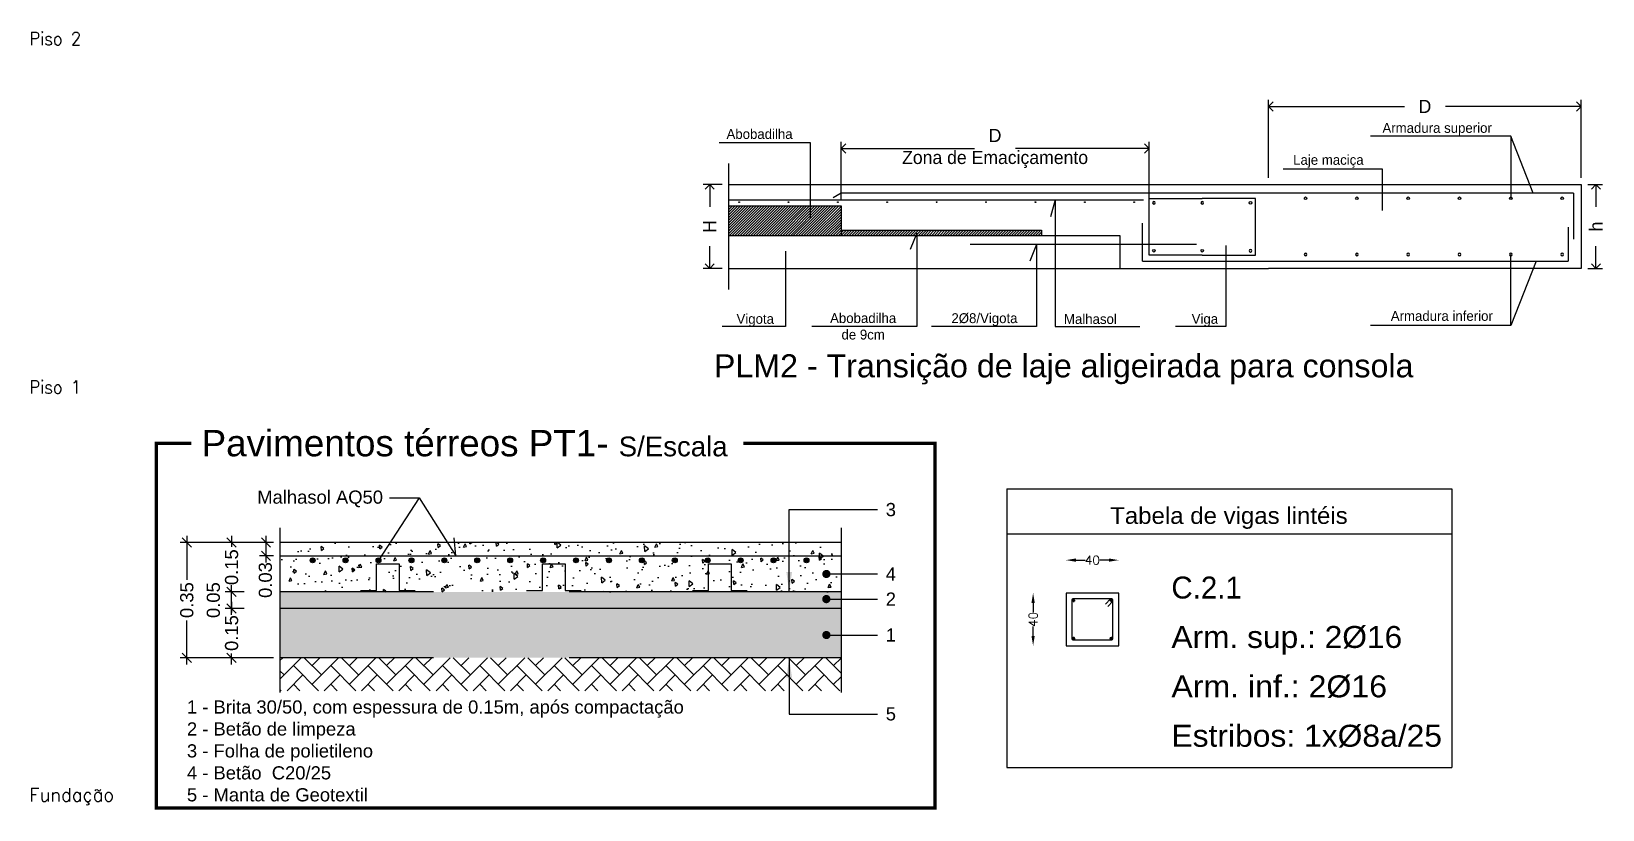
# Model space of a CAD drawing. Header units: millimetres. Extents: x 2071 to 2712, y 1262 to 1380.
# Drawn here: x 2321.03 to 2344.89, y 1341.2 to 1353.01 of the extents above; entities that cross this region are included whole.
import ezdxf
from ezdxf.enums import TextEntityAlignment as Align

# ---------------------------------------------------------------- set-up
doc = ezdxf.new("R2010")
doc.units = ezdxf.units.MM
doc.linetypes.add('DASHDOT2', pattern=[0.5, 0.25, -0.125, 0, -0.125])
doc.linetypes.add('HIDDEN', pattern=[9.525, 6.35, -3.175])
doc.layers.add('.Cotagem', color=150, linetype='Continuous')
doc.layers.add('.pormenores', color=8, linetype='Continuous')
doc.layers.add('VGT_COTAS', color=2, linetype='Continuous', lineweight=0)
doc.styles.add('BOstyle1', font='Arial.ttf')
doc.styles.add('CS_Arial', font='Arial.ttf', dxfattribs={"height": 0.2})
doc.styles.add('CS_Isocp', font='')
doc.styles.add('CYPETXT', font='arial', dxfattribs={"height": 0.2})
doc.styles.add('CYPETXT_0.2_romans', font='ROMANS__.TTF', dxfattribs={"height": 0.133333})
doc.styles.add('CYPETXT_romans', font='ROMANS__.TTF', dxfattribs={"height": 0.2})
doc.styles.add('PL_Arial', font='Arial.ttf', dxfattribs={"height": 0.2})
doc.styles.get('CS_Isocp').set_extended_font_data('Century Gothic')
doc.dimstyles.new('cype_arrow', dxfattribs={"dimtxt": 0.18, "dimasz": 0.15, "dimexe": 0.05, "dimexo": 0.05, "dimgap": 0, "dimtad": 0, "dimdec": 4, "dimzin": 0, "dimdsep": 46, "dimtxsty": 'CYPETXT_0.2_romans', "dimcen": 0.09, "dimadec": 0, "dimazin": 0, "dimtfac": 1, "dimtdec": 4, "dimtofl": 0, "dimtmove": 2, "dimatfit": 3, "dimfxl": 1, "dimtolj": 1, "dimtzin": 0, "dimarcsym": 0})
doc.dimstyles.new('PL_1-100', dxfattribs={"dimtxt": 0.2, "dimasz": 0.1414, "dimexe": 0.1, "dimexo": 0.1, "dimgap": 0.05, "dimtad": 0, "dimzin": 0, "dimdsep": 46, "dimtxsty": 'PL_Arial', "dimblk1": 'OBLIQUE', "dimblk2": 'OBLIQUE', "dimsah": 1, "dimcen": 0.5, "dimdle": 0.1, "dimclrd": 256, "dimclre": 8, "dimclrt": 256, "dimazin": 0, "dimtfac": 1, "dimtofl": 0, "dimtmove": 2, "dimatfit": 3, "dimldrblk": 'CLOSEDBLANK', "dimfxl": 1, "dimtolj": 1, "dimtzin": 0, "dimarcsym": 0})
pattern_1 = [(45, (2289.163025, 1346.521893), (-0.020205576, 0.020205576), [])]

# ---------------------------------------------------------------- blocks, each defined once
blk = doc.blocks.new('_OBLIQUE')
at = {"color": 0, "linetype": 'ByBlock'}
blk.add_line((-0.5, -0.5), (0.5, 0.5), dxfattribs=at)
blk = doc.blocks.new('*D39')
at = {"layer": '.pormenores', "lineweight": -2, "transparency": 16777216}
for p, q in [((2307.048, 1344.729), (2307.048, 1344.064)), ((2307.048, 1342.779), (2307.048, 1343.443))]:
    blk.add_line(p, q, dxfattribs=at)
at = {"layer": '.pormenores', "color": 8, "lineweight": -2, "transparency": 16777216}
for p, q in [((2308.362, 1344.629), (2306.948, 1344.629)), ((2307.628, 1342.879), (2306.948, 1342.879))]:
    blk.add_line(p, q, dxfattribs=at)
at = {"layer": 'Defpoints', "color": 0, "transparency": 16777216}
for p in [(2307.048, 1344.629), (2308.462, 1344.629), (2307.728, 1342.879)]:
    blk.add_point(p, dxfattribs=at)
at = {"layer": '.pormenores', "lineweight": -2, "transparency": 16777216, "xscale": 0.1414, "yscale": 0.1414, "zscale": 0.1414}
for p, rotation in [((2307.048, 1344.629), 90), ((2307.048, 1342.879), 270)]:
    blk.add_blockref('_OBLIQUE', p, dxfattribs=dict(at, rotation=rotation))
at = {"layer": '.pormenores', "transparency": 16777216, "insert": (2307.048, 1343.754), "char_height": 0.2, "attachment_point": 5, "rotation": 90, "style": 'PL_Arial'}
blk.add_mtext('\\A1;0.35', dxfattribs=at)
blk = doc.blocks.new('_ClosedBlank')
at = {"layer": '.Cotagem', "color": 0, "linetype": 'Continuous', "lineweight": -2}
for p, q in [((-1, 0.17), (0, 0)), ((-1, 0.17), (-1, -0.17)), ((0, 0), (-1, -0.17))]:
    blk.add_line(p, q, dxfattribs=at)
blk = doc.blocks.new('*D40')
at = {"layer": '.pormenores', "lineweight": -2, "transparency": 16777216}
for p, q in [((2307.728, 1343.729), (2307.728, 1343.564)), ((2307.728, 1342.779), (2307.728, 1342.943))]:
    blk.add_line(p, q, dxfattribs=at)
at = {"layer": '.pormenores', "color": 8, "lineweight": -2, "transparency": 16777216}
for p, q in [((2307.916, 1343.629), (2307.628, 1343.629)), ((2308.362, 1342.879), (2307.628, 1342.879))]:
    blk.add_line(p, q, dxfattribs=at)
at = {"layer": 'Defpoints', "color": 0, "transparency": 16777216}
for p in [(2307.728, 1343.629), (2308.016, 1343.629), (2308.462, 1342.879)]:
    blk.add_point(p, dxfattribs=at)
at = {"layer": '.pormenores', "lineweight": -2, "transparency": 16777216, "xscale": 0.1414, "yscale": 0.1414, "zscale": 0.1414}
for p, rotation in [((2307.728, 1343.629), 90), ((2307.728, 1342.879), 270)]:
    blk.add_blockref('_OBLIQUE', p, dxfattribs=dict(at, rotation=rotation))
at = {"layer": '.pormenores', "transparency": 16777216, "insert": (2307.728, 1343.254), "char_height": 0.2, "attachment_point": 5, "rotation": 90, "style": 'PL_Arial'}
blk.add_mtext('\\A1;0.15', dxfattribs=at)
blk = doc.blocks.new('*D41')
at = {"layer": '.pormenores', "lineweight": -2, "transparency": 16777216}
for p, q in [((2307.728, 1344.729), (2307.728, 1344.564)), ((2307.728, 1343.779), (2307.728, 1343.943))]:
    blk.add_line(p, q, dxfattribs=at)
at = {"layer": '.pormenores', "color": 8, "lineweight": -2, "transparency": 16777216}
for p, q in [((2308.128, 1344.629), (2307.628, 1344.629)), ((2307.916, 1343.879), (2307.628, 1343.879))]:
    blk.add_line(p, q, dxfattribs=at)
at = {"layer": 'Defpoints', "color": 0, "transparency": 16777216}
for p in [(2307.728, 1344.629), (2308.228, 1344.629), (2308.016, 1343.879)]:
    blk.add_point(p, dxfattribs=at)
at = {"layer": '.pormenores', "lineweight": -2, "transparency": 16777216, "xscale": 0.1414, "yscale": 0.1414, "zscale": 0.1414}
for p, rotation in [((2307.728, 1344.629), 90), ((2307.728, 1343.879), 270)]:
    blk.add_blockref('_OBLIQUE', p, dxfattribs=dict(at, rotation=rotation))
at = {"layer": '.pormenores', "transparency": 16777216, "insert": (2307.728, 1344.254), "char_height": 0.2, "attachment_point": 5, "rotation": 90, "style": 'PL_Arial'}
blk.add_mtext('\\A1;0.15', dxfattribs=at)
blk = doc.blocks.new('*D42')
at = {"layer": '.pormenores', "lineweight": -2, "transparency": 16777216}
blk.add_line((2307.728, 1343.529), (2307.728, 1343.979), dxfattribs=at)
at = {"layer": '.pormenores', "color": 8, "lineweight": -2, "transparency": 16777216}
for p, q in [((2307.916, 1343.879), (2307.628, 1343.879)), ((2307.916, 1343.629), (2307.628, 1343.629))]:
    blk.add_line(p, q, dxfattribs=at)
at = {"layer": 'Defpoints', "color": 0, "transparency": 16777216}
for p in [(2307.728, 1343.879), (2308.016, 1343.879), (2308.016, 1343.629)]:
    blk.add_point(p, dxfattribs=at)
at = {"layer": '.pormenores', "lineweight": -2, "transparency": 16777216, "xscale": 0.1414, "yscale": 0.1414, "zscale": 0.1414}
for p, rotation in [((2307.728, 1343.879), 90), ((2307.728, 1343.629), 270)]:
    blk.add_blockref('_OBLIQUE', p, dxfattribs=dict(at, rotation=rotation))
at = {"layer": '.pormenores', "transparency": 16777216, "insert": (2307.451, 1343.754), "char_height": 0.2, "attachment_point": 5, "rotation": 90, "style": 'PL_Arial'}
blk.add_mtext('\\A1;0.05', dxfattribs=at)
blk = doc.blocks.new('FI12_20')
blk.add_hatch(color=256).paths.add_polyline_path([(0.03, 0, 1), (-0.03, 0, 1)])
blk.add_circle((0, 0), 0.03)
blk = doc.blocks.new('PONTO')
at = {"const_width": 0.05}
blk.add_lwpolyline([(-0.025, 0, 1), (0.025, 0, 1)], format="xyb", close=True, dxfattribs=at)
blk = doc.blocks.new('*D43')
at = {"layer": '.pormenores', "lineweight": -2, "transparency": 16777216}
blk.add_line((2308.25, 1344.729), (2308.25, 1344.325), dxfattribs=at)
at = {"layer": '.pormenores', "color": 8, "lineweight": -2, "transparency": 16777216}
for p, q in [((2308.362, 1344.629), (2308.15, 1344.629)), ((2308.362, 1344.425), (2308.15, 1344.425))]:
    blk.add_line(p, q, dxfattribs=at)
at = {"layer": 'Defpoints', "color": 0, "transparency": 16777216}
for p in [(2308.25, 1344.425), (2308.462, 1344.629), (2308.462, 1344.425)]:
    blk.add_point(p, dxfattribs=at)
at = {"layer": '.pormenores', "lineweight": -2, "transparency": 16777216, "xscale": 0.1414, "yscale": 0.1414, "zscale": 0.1414}
for p, rotation in [((2308.25, 1344.629), 90), ((2308.25, 1344.425), 270)]:
    blk.add_blockref('_OBLIQUE', p, dxfattribs=dict(at, rotation=rotation))
at = {"layer": '.pormenores', "transparency": 16777216, "insert": (2308.241, 1344.059), "char_height": 0.2, "attachment_point": 5, "rotation": 90, "style": 'PL_Arial'}
blk.add_mtext('\\A1;0.03', dxfattribs=at)
blk = doc.blocks.new('_Open90')
at = {"color": 0, "linetype": 'ByBlock', "lineweight": -2}
for p, q in [((0, 0), (-1, 0)), ((-0.5, 0.5), (0, 0)), ((0, 0), (-0.5, -0.5))]:
    blk.add_line(p, q, dxfattribs=at)
blk = doc.blocks.new('*D81')
at = {"layer": 'Defpoints', "color": 0, "transparency": 16777216}
for p in [(2332.67, 1335.18), (2333.47, 1335.18), (2333.47, 1335.18)]:
    blk.add_point(p, dxfattribs=at)
at = {"layer": 'VGT_COTAS', "color": 0, "lineweight": -2, "transparency": 16777216}
for p, q in [((2332.67, 1335.18), (2332.67, 1335.18)), ((2332.82, 1335.18), (2332.96, 1335.18)), ((2333.32, 1335.18), (2333.181, 1335.18)), ((2333.47, 1335.18), (2333.47, 1335.18))]:
    blk.add_line(p, q, dxfattribs=at)
at = {"layer": 'VGT_COTAS', "color": 0, "transparency": 16777216}
for points in [[(2332.82, 1335.205), (2332.82, 1335.155), (2332.67, 1335.18)], [(2333.32, 1335.155), (2333.32, 1335.205), (2333.47, 1335.18)]]:
    blk.add_solid(points, dxfattribs=at)
at = {"layer": 'VGT_COTAS', "color": 0, "transparency": 16777216, "insert": (2333.07, 1335.18), "char_height": 0.1333, "attachment_point": 5, "style": 'CYPETXT_0.2_romans'}
blk.add_mtext('\\A1;40', dxfattribs=at)
blk = doc.blocks.new('*D82')
at = {"layer": 'Defpoints', "color": 0, "transparency": 16777216}
for p in [(2332.17, 1334.68), (2332.17, 1334.68), (2332.17, 1333.88)]:
    blk.add_point(p, dxfattribs=at)
at = {"layer": 'VGT_COTAS', "color": 0, "lineweight": -2, "transparency": 16777216}
for p, q in [((2332.17, 1334.68), (2332.17, 1334.68)), ((2332.17, 1334.53), (2332.17, 1334.39)), ((2332.17, 1334.03), (2332.17, 1334.17)), ((2332.17, 1333.88), (2332.17, 1333.88))]:
    blk.add_line(p, q, dxfattribs=at)
at = {"layer": 'VGT_COTAS', "color": 0, "transparency": 16777216}
for points in [[(2332.195, 1334.53), (2332.145, 1334.53), (2332.17, 1334.68)], [(2332.145, 1334.03), (2332.195, 1334.03), (2332.17, 1333.88)]]:
    blk.add_solid(points, dxfattribs=at)
at = {"layer": 'VGT_COTAS', "color": 0, "transparency": 16777216, "insert": (2332.17, 1334.28), "char_height": 0.1333, "attachment_point": 5, "rotation": 90, "style": 'CYPETXT_0.2_romans'}
blk.add_mtext('\\A1;40', dxfattribs=at)

msp = doc.modelspace()

# ---------------------------------------------------------------- hatches: boundary and pattern name
at = {"layer": '.pormenores'}
h = msp.add_hatch(dxfattribs=at)
h.set_pattern_fill('ANSI31', color=256, scale=0.009, style=0)
h.set_pattern_definition(pattern_1)
h.paths.add_polyline_path([(2333.32623, 1349.91145), (2333.32623, 1350.36145), (2331.61961, 1350.36145), (2331.61961, 1349.91145)])
h = msp.add_hatch(dxfattribs=at)
h.set_pattern_fill('ANSI31', color=256, scale=0.009, style=0)
h.set_pattern_definition(pattern_1)
h.paths.add_polyline_path([(2333.32623, 1349.9918), (2333.32623, 1349.91145), (2336.36961, 1349.91145), (2336.36961, 1349.9918)])
h = msp.add_hatch(dxfattribs=at)
h.set_pattern_fill('AR-CONC', color=256, scale=0.075, angle=45, style=0)
h.set_pattern_definition([(95, (2324.31407, 1352.8537), (0.413664, 0.347105), [0.05625, -0.61875]), (40, (2324.31407, 1352.8537), (-0.472494, 0.325326), [0.045, -0.495]), (145.4514, (2324.34854, 1352.88263), (-0.05883, 0.672431), [0.047805, -0.525857]), (91.184, (2324.208, 1352.9598), (0.65377, 0.47821), [0.084375, -0.928125]), (141.6356, (2324.2625, 1352.9996), (-0.020924, 1.012284), [0.07171, -0.788785]), (36.184, (2324.208, 1352.9598), (-0.020925, 1.012284), [0.0675, -0.7425]), (66, (2324.28755, 1352.9863), (0.530079, 0.103037), [0.05625, -0.61875]), (11, (2324.28755, 1352.9863), (-0.255531, 0.513606), [0.045, -0.495]), (116.4514, (2324.3317, 1352.9949), (0.274548, 0.616643), [0.047805, -0.525857]), (82.5, (2324.31407, 1352.8537), (-0.170095, 0.1829924), [0, -0.489, 0, -0.5025, 0, -0.496875]), (52.5, (2324.31407, 1352.8537), (-0.0696547, 0.348682), [0, -0.2865, 0, -0.47775, 0, -0.189375]), (12.5, (2324.1958, 1352.73544), (0.2950636, 0.2711406), [0, -0.1875, 0, -0.585, 0, -0.77625]), (2.5, (2324.14277, 1352.6824), (0.256192, 0.36237), [0, -0.24375, 0, -0.3885, 0, -0.55125])])
h.paths.add_polyline_path([(2330.53067, 1344.80524), (2324.80257, 1344.80524), (2324.80257, 1344.50115), (2330.53067, 1344.50115)])
h.paths.add_polyline_path([(2333.32413, 1344.80524), (2330.53067, 1344.80524), (2330.53067, 1344.50115), (2333.32413, 1344.50115)])
h.paths.add_polyline_path([(2333.32413, 1345.25115), (2330.53067, 1345.25115), (2330.53067, 1344.80524), (2333.32413, 1344.80524)])
h.paths.add_polyline_path([(2330.53067, 1345.25115), (2327.31996, 1345.25115), (2327.49705, 1344.80524), (2330.53067, 1344.80524)])
h.paths.add_polyline_path([(2327.31996, 1345.25115), (2326.52916, 1345.25115), (2326.33006, 1344.80524), (2327.49705, 1344.80524)])
h.paths.add_polyline_path([(2326.52916, 1345.25115), (2324.80257, 1345.25115), (2324.80257, 1344.80524), (2326.33006, 1344.80524)])
h = msp.add_hatch(dxfattribs=at)
h.set_pattern_fill('AR-SAND', color=256, scale=0.001, style=0)
h.set_pattern_definition([(37.5, (3885.948566, 922.141706), (-0.0016000313, 0.0489413237), [0, -0.038608, 0, -0.04318, 0, -0.041275]), (7.5, (3885.948566, 922.141706), (0.0449523283, 0.07168251), [0, -0.020828, 0, -0.034798, 0, -0.013335]), (327.5, (3885.917324, 922.141706), (0.079099237, 0.0001437185), [0, -0.0127, 0, -0.04572, 0, -0.05969]), (317.5, (3885.917324, 922.141706), (0.0763556452, 0.0222929323), [0, -0.00635, 0, -0.029972, 0, -0.03429])])
h.paths.add_polyline_path([(2333.32413, 1344.25115), (2333.32413, 1344.39185), (2333.1327, 1344.39185, -1), (2333.0702, 1344.39185, -1), (2333.1327, 1344.39185), (2333.32413, 1344.39185), (2333.32413, 1344.50115), (2324.80257, 1344.50115), (2324.80257, 1344.25115)])
h = msp.add_hatch(dxfattribs=at)
h.set_pattern_fill('GRAVEL', color=256, scale=0.02, style=0)
h.set_pattern_definition([(228.0128, (3886.314326, 922.649706), (-4.0640034532, -4.5720056179), [0.0683442, -6.7661]), (184.9697, (3886.268606, 922.598906), (6.09600986124, 0.50799641508), [0.117281, -11.6108]), (132.5104, (3886.151766, 922.588746), (5.07999630367, -5.5880054585), [0.0826964, -8.18694]), (267.2737, (3885.953646, 922.461746), (0.50799779417, 10.15999673067), [0.106801, -10.57328]), (292.8337, (3885.948566, 922.355066), (-2.5400072111, 6.096003466), [0.1047268, -10.36796]), (357.2737, (3885.989206, 922.258546), (-10.15999673067, 0.50799779417), [0.106801, -10.57328]), (37.6942, (3886.095886, 922.253466), (-6.60400417225, -5.0799954714), [0.1412388, -13.98262]), (72.2553, (3886.207646, 922.339826), (3.5560071131, 11.1760032412), [0.133344, -13.20106]), (121.4296, (3886.248286, 922.466826), (-4.06400104705, 6.603992232), [0.1071626, -10.6091]), (175.2364, (3886.192406, 922.558266), (5.5879956106, -0.5079952325), [0.1223426, -5.99478]), (222.3974, (3886.070486, 922.568426), (-6.09600018345, -5.58799273013), [0.1582156, -15.66336]), (138.8141, (3886.456566, 922.456666), (-3.5559977348, 3.0479953114), [0.054001, -5.34612]), (171.4692, (3886.415926, 922.492226), (6.6039899191, -1.01600256), [0.1027364, -10.17092]), (225, (3886.31433, 922.50747), (-1e-16, -0.50799965), [0.0718418, -0.646578]), (203.1986, (3886.278766, 922.568426), (2.540008565, 1.0160044549), [0.0386882, -3.83012]), (291.8014, (3886.24321, 922.55319), (-0.5080003564, 1.524000982), [0.0547132, -2.68096]), (30.9638, (3886.26353, 922.50239), (1.523998391, 1.0160007917), [0.088864, -2.87326]), (161.5651, (3886.33973, 922.5481), (1.016000464, -0.507999244), [0.0642574, -1.54218]), (16.3895, (3885.948566, 922.553186), (5.0800028028, 1.52399683), [0.0900176, -8.91176]), (70.3462, (3886.034926, 922.578586), (-2.0319943377, -5.5879920977), [0.0755198, -7.47644]), (293.1986, (3886.339726, 922.649706), (-1.0160044549, 2.540008565), [0.077376, -3.79144]), (343.6105, (3886.370206, 922.578586), (-5.0800028028, 1.52399683), [0.0900176, -8.91176]), (339.444, (3885.948566, 922.238226), (-2.5400031529, 1.0159987672), [0.086807, -4.25354]), (294.7751, (3886.029846, 922.207746), (-2.5399940807, 5.5879974052), [0.0727344, -7.20072]), (66.8014, (3886.344806, 922.141706), (1.0160044549, 2.540008565), [0.077376, -3.79144]), (17.354, (3886.375286, 922.212826), (-6.6040003564, -2.0319969351), [0.0851566, -8.43048]), (69.444, (3886.095886, 922.141706), (-1.0159987672, -2.5400031529), [0.0434036, -4.29696]), (101.3099, (3886.31433, 922.14171), (-0.5079974926, 2.031993492), [0.025903, -2.5644]), (165.9638, (3886.30925, 922.16711), (1.524001071, -0.507999121), [0.1047268, -1.98981]), (186.009, (3886.207646, 922.192506), (5.0799925089, 0.5079988137), [0.0970534, -9.60828]), (303.6901, (3886.26353, 922.45667), (-0.508000174, 1.01599902), [0.0732648, -1.758356]), (353.1572, (3886.304166, 922.395706), (8.63600357133, -1.01600455033), [0.1279114, -12.6632]), (60.9454, (3886.431166, 922.380466), (-2.0319952732, -3.5559915222), [0.0523016, -5.17788]), (90, (3886.45657, 922.4262), (-0.508, 0.508), [0.03048, -0.47752]), (120.2564, (3886.197486, 922.207746), (2.0319956934, -3.5559982065), [0.0705734, -6.98678]), (48.0128, (3886.161926, 922.268706), (4.0640034532, 4.5720056179), [0.1366886, -6.69776]), (0, (3886.25337, 922.3703), (0.508, 0.508), [0.13208, -0.37592]), (325.3048, (3886.385446, 922.370306), (-5.0799911982, 3.5560003381), [0.080322, -7.95186]), (254.0546, (3886.451486, 922.324586), (-0.508001296, -2.0320048406), [0.0739658, -3.62434]), (207.646, (3886.431166, 922.253466), (-9.6519966098, -5.08000319494), [0.120429, -11.9225]), (175.4261, (3886.324486, 922.197586), (-6.60400152095, 0.50799754224), [0.1274058, -12.61316]), (175.4261, (3886.324486, 922.197586), (-6.60400152095, 0.50799754224), [0.1274058, -12.61316])])
h.paths.add_polyline_path([(2333.32413, 1343.50115), (2333.32413, 1343.84665), (2333.1327, 1343.84665, -1), (2333.0702, 1343.84665, -1), (2333.1327, 1343.84665), (2333.32413, 1343.84665), (2333.32413, 1344.25115), (2324.80257, 1344.25115), (2324.80257, 1343.50115)])
h = msp.add_hatch(color=256, dxfattribs=at)
edge = h.paths.add_edge_path(flags=0)
edge.add_arc((2336.85417, 1344.37169), 0.016, 0, 360)
h = msp.add_hatch(color=256, dxfattribs=at)
edge = h.paths.add_edge_path(flags=0)
edge.add_arc((2337.43017, 1344.37169), 0.016, 0, 360)
h = msp.add_hatch(color=256, dxfattribs=at)
edge = h.paths.add_edge_path(flags=0)
edge.add_arc((2336.85417, 1343.79569), 0.016, 0, 360)
h = msp.add_hatch(color=256, dxfattribs=at)
edge = h.paths.add_edge_path(flags=0)
edge.add_arc((2337.43017, 1343.79569), 0.016, 0, 360)
h = msp.add_hatch(dxfattribs=at)
h.set_pattern_fill('AR-HBONE', color=256, scale=0.05, style=0)
h.set_pattern_definition([(45, (2356.40358, 1446.33635), (2e-17, 0.2828427), [0.6, -0.2]), (135, (2356.545, 1446.47777), (2e-17, 0.2828427), [0.6, -0.2])])
h.paths.add_polyline_path([(2333.32413, 1343.50115), (2324.80257, 1343.50115), (2324.80257, 1343.00115), (2333.32413, 1343.00115)])

# ---------------------------------------------------------------- linework, layer by layer
for p, q in [((2339.81904, 1350.78631), (2339.81904, 1351.97215)), ((2339.96044, 1351.87215), (2341.88216, 1351.87215)), ((2344.4246, 1351.87215), (2342.50289, 1351.87215)), ((2344.566, 1350.78631), (2344.566, 1351.97215)), ((2333.32623, 1350.46145), (2333.32623, 1351.33369)), ((2338.00193, 1350.46145), (2338.00193, 1351.33369)), ((2343.49811, 1351.41817), (2341.36488, 1351.41817)), ((2343.83603, 1350.55555), (2343.49811, 1351.41817)), ((2343.49811, 1351.41817), (2343.49811, 1350.4776)), ((2332.85978, 1351.31863), (2331.47305, 1351.31863)), ((2332.85978, 1350.17618), (2332.85978, 1351.31863)), ((2333.46763, 1351.23369), (2335.35235, 1351.23369)), ((2337.86053, 1351.23369), (2335.97581, 1351.23369)), ((2331.61961, 1349.09274), (2331.61961, 1351.00503)), ((2341.54791, 1350.92136), (2340.04005, 1350.92136)), ((2341.54791, 1350.28979), (2341.54791, 1350.92136)), ((2331.51961, 1350.68631), (2331.22941, 1350.68631)), ((2331.61961, 1350.68631), (2339.81904, 1350.68631)), ((2339.81904, 1350.68631), (2344.566, 1350.68631)), ((2344.566, 1350.68631), (2344.566, 1349.41145)), ((2344.666, 1350.68631), (2344.89071, 1350.68631)), ((2331.32941, 1350.54491), (2331.32941, 1350.34538)), ((2331.61961, 1350.45258), (2337.91903, 1350.45258)), ((2333.32623, 1350.55555), (2333.20555, 1350.48654)), ((2337.85741, 1350.55555), (2333.32623, 1350.55555)), ((2336.57634, 1350.45258), (2336.50494, 1350.19498)), ((2336.57634, 1350.45258), (2336.57634, 1348.53006)), ((2344.44831, 1350.55555), (2337.85741, 1350.55555)), ((2344.44831, 1350.55555), (2344.44831, 1349.85572)), ((2344.79071, 1350.54491), (2344.79071, 1350.34538)), ((2333.32623, 1350.36145), (2333.32623, 1349.91145)), ((2333.32623, 1349.9918), (2336.36961, 1349.9918)), ((2334.47718, 1349.94852), (2334.3743, 1349.69799)), ((2334.47718, 1349.94852), (2334.47718, 1348.53006)), ((2336.36961, 1349.9918), (2336.36961, 1349.91145)), ((2337.90193, 1349.52119), (2337.90193, 1350.10072)), ((2344.36701, 1350.03764), (2344.36701, 1349.52119)), ((2331.32941, 1349.55285), (2331.32941, 1349.75238)), ((2332.48108, 1349.67251), (2332.48108, 1348.53006)), ((2338.72422, 1349.77384), (2335.28367, 1349.77384)), ((2336.29316, 1349.77384), (2336.19028, 1349.5233)), ((2336.29316, 1349.77384), (2336.29316, 1348.53006)), ((2339.17088, 1349.76107), (2339.17088, 1348.53006)), ((2344.79071, 1349.55285), (2344.79071, 1349.75238)), ((2337.90193, 1349.52119), (2344.36701, 1349.52119)), ((2343.49811, 1348.54565), (2343.49811, 1349.62328)), ((2343.88026, 1349.52119), (2343.49811, 1348.54565)), ((2331.51961, 1349.41145), (2331.22941, 1349.41145)), ((2331.61961, 1349.41145), (2339.81904, 1349.41145)), ((2344.566, 1349.41145), (2339.81904, 1349.41145)), ((2344.666, 1349.41145), (2344.89071, 1349.41145)), ((2332.48108, 1348.53006), (2331.52006, 1348.53006)), ((2334.47718, 1348.53006), (2332.88095, 1348.53006)), ((2336.29316, 1348.53006), (2334.69693, 1348.53006)), ((2336.57634, 1348.53006), (2337.86363, 1348.53006)), ((2339.17088, 1348.53006), (2338.40588, 1348.53006)), ((2343.49811, 1348.54565), (2341.36488, 1348.54565)), ((2326.91882, 1345.92834), (2326.29631, 1344.97167)), ((2326.4684, 1345.92834), (2326.91882, 1345.92834)), ((2326.91882, 1345.92834), (2327.47595, 1345.04758)), ((2335.84217, 1346.06369), (2342.60217, 1346.06369)), ((2335.84217, 1346.06369), (2335.84217, 1341.83369)), ((2342.60217, 1346.06369), (2342.60217, 1341.83369)), ((2332.53694, 1344.50115), (2332.53694, 1345.75115)), ((2332.53694, 1345.75115), (2333.87872, 1345.75115)), ((2335.84217, 1345.38369), (2342.60217, 1345.38369)), ((2333.32413, 1345.25115), (2324.80257, 1345.25115)), ((2327.47595, 1345.04758), (2327.4507, 1345.31957)), ((2324.80257, 1345.04758), (2333.32413, 1345.04758)), ((2336.74217, 1344.98203), (2336.74217, 1344.98536)), ((2337.54217, 1344.98203), (2337.54217, 1344.98536)), ((2333.10145, 1344.77302), (2333.87872, 1344.77302)), ((2336.2405, 1344.48369), (2336.24384, 1344.48369)), ((2333.32413, 1344.25115), (2324.80257, 1344.25115)), ((2333.10145, 1344.39185), (2333.87872, 1344.39185)), ((2336.83017, 1344.37969), (2336.83017, 1343.78769)), ((2336.83017, 1344.37169), (2336.87817, 1344.37169)), ((2337.43817, 1344.39569), (2336.84617, 1344.39569)), ((2336.85417, 1344.39569), (2336.85417, 1344.34769)), ((2337.41897, 1344.39569), (2337.33979, 1344.31651)), ((2337.45417, 1344.36049), (2337.37499, 1344.28131)), ((2337.40617, 1344.37169), (2337.45417, 1344.37169)), ((2337.43017, 1344.39569), (2337.43017, 1344.34769)), ((2337.45417, 1343.78769), (2337.45417, 1344.37969)), ((2333.10145, 1343.84665), (2333.87872, 1343.84665)), ((2336.83017, 1343.79569), (2336.87817, 1343.79569)), ((2336.84617, 1343.77169), (2337.43817, 1343.77169)), ((2336.85417, 1343.81969), (2336.85417, 1343.77169)), ((2337.40617, 1343.79569), (2337.45417, 1343.79569)), ((2337.43017, 1343.81969), (2337.43017, 1343.77169)), ((2332.53694, 1343.50115), (2332.53694, 1342.64673)), ((2336.2405, 1343.68369), (2336.24384, 1343.68369)), ((2332.53694, 1342.64673), (2333.87872, 1342.64673)), ((2335.84217, 1341.83369), (2342.60217, 1341.83369))]:
    msp.add_line(p, q, dxfattribs=at)
at = {"layer": '.pormenores', "linetype": 'DASHDOT2', "ltscale": 10}
for p, q in [((2324.80257, 1345.47615), (2324.80257, 1342.77615)), ((2333.32413, 1345.47615), (2333.32413, 1342.77615))]:
    msp.add_line(p, q, dxfattribs=at)
at = {"layer": '.pormenores', "linetype": 'HIDDEN', "ltscale": 0.65}
for p, q in [((2333.32413, 1344.50115), (2324.80257, 1344.50115)), ((2333.32413, 1343.50115), (2324.80257, 1343.50115))]:
    msp.add_line(p, q, dxfattribs=at)
at = {"layer": '.pormenores'}
for points in [[(2331.78272, 1350.41875, -1), (2331.77022, 1350.41875, -1)], [(2332.53272, 1350.41875, -1), (2332.52022, 1350.41875, -1)], [(2333.28272, 1350.41875, -1), (2333.27022, 1350.41875, -1)], [(2334.03272, 1350.41875, -1), (2334.02022, 1350.41875, -1)], [(2334.78272, 1350.41875, -1), (2334.77022, 1350.41875, -1)], [(2335.53272, 1350.41875, -1), (2335.52022, 1350.41875, -1)], [(2336.28272, 1350.41875, -1), (2336.27022, 1350.41875, -1)], [(2337.03272, 1350.41875, -1), (2337.02022, 1350.41875, -1)], [(2337.78272, 1350.41875, -1), (2337.77022, 1350.41875, -1)], [(2338.05738, 1350.4081, 1), (2338.09636, 1350.4081, 1)], [(2338.791, 1350.4081, 1), (2338.82997, 1350.4081, 1)], [(2339.56359, 1350.4081, -1), (2339.52462, 1350.4081, -1)], [(2340.39965, 1350.4776, -1), (2340.36068, 1350.4776, -1)], [(2341.17914, 1350.4776, -1), (2341.14016, 1350.4776, -1)], [(2341.95862, 1350.4776, -1), (2341.91965, 1350.4776, -1)], [(2342.73811, 1350.4776, -1), (2342.69913, 1350.4776, -1)], [(2343.51759, 1350.4776, -1), (2343.47862, 1350.4776, -1)], [(2344.29708, 1350.4776, -1), (2344.25811, 1350.4776, -1)], [(2338.05738, 1349.68088, -1), (2338.09636, 1349.68088, -1)], [(2338.791, 1349.68088, -1), (2338.82997, 1349.68088, -1)], [(2339.56359, 1349.68088, 1), (2339.52462, 1349.68088, 1)], [(2340.39965, 1349.62328, 1), (2340.36068, 1349.62328, 1)], [(2341.17914, 1349.62328, 1), (2341.14016, 1349.62328, 1)], [(2341.95862, 1349.62328, 1), (2341.91965, 1349.62328, 1)], [(2342.73811, 1349.62328, 1), (2342.69913, 1349.62328, 1)], [(2343.51759, 1349.62328, 1), (2343.47862, 1349.62328, 1)], [(2344.29708, 1349.62392, 1), (2344.25811, 1349.62392, 1)]]:
    msp.add_lwpolyline(points, format="xyb", close=True, dxfattribs=at)
for points in [[(2338.81049, 1349.61568), (2338.00193, 1349.61568), (2338.00193, 1350.4733), (2338.81049, 1350.4733)], [(2338.81049, 1349.61568), (2339.61904, 1349.61568), (2339.61904, 1350.4733), (2338.81049, 1350.4733)], [(2331.61961, 1350.36145), (2333.32623, 1350.36145)], [(2331.61961, 1349.91145), (2337.5581, 1349.91145), (2337.5581, 1349.41145)], [(2326.02699, 1344.52184), (2326.26824, 1344.52184), (2326.26824, 1344.92816), (2326.44134, 1344.92816), (2326.61444, 1344.92816), (2326.61444, 1344.52184), (2326.8557, 1344.52184)], [(2328.54754, 1344.52184), (2328.78879, 1344.52184), (2328.78879, 1344.92816), (2328.96189, 1344.92816), (2329.13499, 1344.92816), (2329.13499, 1344.52184), (2329.37625, 1344.52184)], [(2331.06809, 1344.52184), (2331.30934, 1344.52184), (2331.30934, 1344.92816), (2331.48244, 1344.92816), (2331.65554, 1344.92816), (2331.65554, 1344.52184), (2331.8968, 1344.52184)]]:
    msp.add_lwpolyline(points, dxfattribs=at)
at = {"layer": '.pormenores', "const_width": 0.05}
msp.add_lwpolyline([(2323.45571, 1346.75706), (2322.9247, 1346.75706), (2322.9247, 1341.22127), (2334.74986, 1341.22127), (2334.74986, 1346.75706), (2331.84104, 1346.75706)], dxfattribs=at)
at = {"layer": '.pormenores'}
msp.add_lwpolyline([(2336.74217, 1343.68369), (2337.54217, 1343.68369), (2337.54217, 1344.48369), (2336.74217, 1344.48369), (2336.74217, 1343.68369)], close=True, dxfattribs=at)
for centre in [(2336.85417, 1344.37169), (2336.85417, 1344.37169), (2337.43017, 1344.37169), (2337.43017, 1344.37169), (2336.85417, 1343.79569), (2336.85417, 1343.79569), (2337.43017, 1343.79569), (2337.43017, 1343.79569)]:
    msp.add_circle(centre, 0.016, dxfattribs=at)
for centre, start, end in [((2336.84617, 1344.37969), 90, 180), ((2337.43817, 1344.37969), 0, 90), ((2336.84617, 1343.78769), 180, 270), ((2337.43817, 1343.78769), 270, 0)]:
    msp.add_arc(centre, 0.016, start, end, dxfattribs=at)
for points in [[(2332.53694, 1344.50115), (2332.5798, 1344.80115), (2332.49408, 1344.80115)], [(2332.53694, 1343.50115), (2332.5798, 1343.20115), (2332.49408, 1343.20115)]]:
    msp.add_solid(points, dxfattribs=at)

# ---------------------------------------------------------------- block references
for p, xscale, yscale, zscale, rotation in [((2339.81904, 1351.87215), 0.1414, 0.1414, 0.1414, 180), ((2333.32623, 1351.23369), 0.1414, 0.1414, 0.1414, 180), ((2331.32941, 1350.68631), 0.1414000000000044, 0.1414000000000044, 0.1414000000000044, 90), ((2344.79071, 1350.68631), 0.1414000000000044, 0.1414000000000044, 0.1414000000000044, 90), ((2331.32941, 1349.41145), 0.1414000000000044, 0.1414000000000044, 0.1414000000000044, 270), ((2344.79071, 1349.41145), 0.1414000000000044, 0.1414000000000044, 0.1414000000000044, 270)]:
    msp.add_blockref('_Open90', p, dxfattribs=dict(at, xscale=xscale, yscale=yscale, zscale=zscale, rotation=rotation))
for name, p, xscale, yscale, zscale in [('_Open90', (2344.566, 1351.87215), 0.1414, 0.1414, 0.1414), ('_Open90', (2338.00193, 1351.23369), 0.1414, 0.1414, 0.1414), ('FI12_20', (2325.29963, 1344.98009), 1.25, 1.25, 1.25), ('FI12_20', (2325.79963, 1344.98009), 1.25, 1.25, 1.25), ('FI12_20', (2326.29963, 1344.98009), 1.25, 1.25, 1.25), ('FI12_20', (2326.79963, 1344.98009), 1.25, 1.25, 1.25), ('FI12_20', (2327.29963, 1344.98009), 1.25, 1.25, 1.25), ('FI12_20', (2327.79963, 1344.98009), 1.25, 1.25, 1.25), ('FI12_20', (2328.29963, 1344.98009), 1.25, 1.25, 1.25), ('FI12_20', (2328.79963, 1344.98009), 1.25, 1.25, 1.25), ('FI12_20', (2329.29963, 1344.98009), 1.25, 1.25, 1.25), ('FI12_20', (2329.79963, 1344.98009), 1.25, 1.25, 1.25), ('FI12_20', (2330.29963, 1344.98009), 1.25, 1.25, 1.25), ('FI12_20', (2330.79963, 1344.98009), 1.25, 1.25, 1.25), ('FI12_20', (2331.29963, 1344.98009), 1.25, 1.25, 1.25), ('FI12_20', (2331.79963, 1344.98009), 1.25, 1.25, 1.25), ('FI12_20', (2332.29963, 1344.98009), 1.25, 1.25, 1.25), ('FI12_20', (2332.79963, 1344.98009), 1.25, 1.25, 1.25), ('PONTO', (2333.10145, 1344.77302), 1.25, 1.25, 1.25), ('PONTO', (2333.10145, 1344.39185), 1.25, 1.25, 1.25), ('PONTO', (2333.10145, 1343.84665), 1.25, 1.25, 1.25)]:
    msp.add_blockref(name, p, dxfattribs=dict(at, xscale=xscale, yscale=yscale, zscale=zscale))

# ---------------------------------------------------------------- texts
for s, height, style, width, p, p2 in [('Piso 2', 0.2, 'CYPETXT_romans', 0.767444, (2320.99717, 1352.80127), (2321.78317, 1352.80127)), ('Piso 1', 0.2, 'CYPETXT_romans', 0.767444, (2320.99717, 1347.51127), (2321.78317, 1347.51127)), ('Tabela de vigas lintéis', 0.2533333, 'CYPETXT', 1.030203, (2337.41217, 1345.53369), (2341.01967, 1345.53369)), ('C.2.1', 0.333333, 'CYPETXT', 0.961361, (2338.34217, 1344.40036), (2339.41217, 1344.40036)), ('Arm. sup.: 2%%c16', 0.3333333, 'CYPETXT', 1.074815, (2338.34217, 1343.65036), (2341.84717, 1343.65036)), ('Arm. inf.: 2%%c16', 0.3333333, 'CYPETXT', 1.090923, (2338.34217, 1342.90036), (2341.61717, 1342.90036)), ('Estribos: 1x%%c8a/25', 0.3333333, 'CYPETXT', 1.072874, (2338.34217, 1342.15036), (2342.45217, 1342.15036)), ('Fundação', 0.2, 'CYPETXT_romans', 0.889077, (2320.99717, 1341.32127), (2322.28417, 1341.32127))]:
    msp.add_text(s, height=height, dxfattribs=dict(at, style=style, width=width)).set_placement(p, p2, align=Align.FIT)
at = {"layer": '.pormenores', "style": 'CS_Arial'}
msp.add_text('Malhasol AQ50', height=0.2, dxfattribs=at).set_placement((2326.36788, 1345.94038), align=Align.MIDDLE_RIGHT)
for s, p in [('3', (2334.00372, 1345.75115)), ('4', (2334.00372, 1344.77302)), ('2', (2334.00372, 1344.39185)), ('1', (2334.00372, 1343.84665)), ('5', (2334.00372, 1342.64946))]:
    msp.add_text(s, height=0.2, dxfattribs=at).set_placement(p, align=Align.MIDDLE_LEFT)
at = {"layer": '.pormenores', "attachment_point": 5, "style": 'CS_Isocp'}
for s, insert, char_height in [('\\A1;D', (2342.19252, 1351.87215), 0.2), ('Armadura superior', (2342.37807, 1351.52363), 0.15), ('Abobadilha', (2332.08713, 1351.45235), 0.15), ('\\A1;D\\PZona de Emaciçamento', (2335.66408, 1351.23369), 0.2), ('Laje maciça', (2340.72657, 1351.03792), 0.15), ('Vigota', (2332.02156, 1348.62424), 0.15), ('Abobadilha \\Pde 9cm', (2333.66046, 1348.53229), 0.15), ('2%%C8/Vigota', (2335.50317, 1348.63468), 0.15), ('Malhasol', (2337.11163, 1348.64334), 0.15), ('Viga', (2338.85053, 1348.62462), 0.15), ('Armadura inferior', (2342.44907, 1348.69031), 0.15)]:
    msp.add_mtext(s, dxfattribs=dict(at, insert=insert, char_height=char_height))
at = {"layer": '.pormenores', "char_height": 0.2, "attachment_point": 5, "rotation": 90, "style": 'CS_Isocp'}
for s, insert in [('\\A1;H', (2331.32941, 1350.04888)), ('\\A1;h', (2344.79071, 1350.04888))]:
    msp.add_mtext(s, dxfattribs=dict(at, insert=insert))
at = {"layer": '.pormenores'}
for s, insert, char_height, width, attachment_point, style in [('PLM2 - Transição de laje aligeirada para consola ', (2336.70611, 1348.10862), 0.35, 15.4999907, 2, 'CYPETXT'), ('Pavimentos térreos{\\fArial|b0|i0|c162|p34; }PT1{\\fArial|b0|i0|c162|p34;- \\H0.75x;S/Escala}', (2323.61339, 1346.75706), 0.4, 9.7004339, 4, 'BOstyle1'), ('\\A1;1 - Brita 30/50, com espessura de 0.15m, após compactação\\P2 - Betão de limpeza\\P3 - Folha de polietileno \\P4 - Betão  C{\\H1x;20/25 }\\P5 - Manta de Geotextil', (2323.38987, 1342.85404), 0.2, 15.7916819, 1, 'CS_Arial')]:
    msp.add_mtext(s, dxfattribs=dict(at, insert=insert, char_height=char_height, width=width, attachment_point=attachment_point, style=style))

# ---------------------------------------------------------------- dimensions: what is measured, and where the dimension line sits
for base, p1, p2, text, picture, middle in [((2323.3887, 1345.25115), (2324.06909, 1343.50115), (2324.80257, 1345.25115), '0.35', '*D39', (2323.3887, 1344.37615)), ((2324.06909, 1345.25115), (2324.35722, 1344.50115), (2324.56909, 1345.25115), '0.15', '*D41', (2324.06909, 1344.87615))]:
    dim = msp.add_linear_dim(base=base, p1=p1, p2=p2, angle=270, text=text, dimstyle='PL_1-100', override={"dimlfac": 0.2}, dxfattribs=at)
    dim.commit()
    dim.dimension.update_dxf_attribs({"geometry": picture, "text_midpoint": middle, "insert": (16.341, 0.62221)})
dim = msp.add_linear_dim(base=(2324.59133, 1345.04758), p1=(2324.80257, 1345.25115), p2=(2324.80257, 1345.04758), angle=90, text='0.03', dimstyle='PL_1-100', override={"dimlfac": 0.2}, dxfattribs=at)
dim.commit()
dim.dimension.update_dxf_attribs({"geometry": '*D43', "text_midpoint": (2324.58243, 1344.68144), "dimtype": 160, "insert": (16.341, 0.62221)})
for p1, p2, picture, middle in [((2336.74217, 1344.98369), (2337.54217, 1344.98369), '*D81', (2337.14217, 1344.98369)), ((2336.24217, 1343.68369), (2336.24217, 1344.48369), '*D82', (2336.24217, 1344.08369))]:
    dim = msp.add_aligned_dim(p1=p1, p2=p2, distance=0, text='40', dimstyle='cype_arrow', override={"dimexe": 0, "dimexo": 0}, dxfattribs=at)
    dim.commit()
    dim.dimension.update_dxf_attribs({"geometry": picture, "text_midpoint": middle, "insert": (4.07194, 9.80353)})
for base, p1, p2, picture, middle in [((2324.06909, 1344.50115), (2324.35722, 1344.25115), (2324.35722, 1344.50115), '*D42', (2323.79198, 1344.37615)), ((2324.06909, 1344.25115), (2324.80257, 1343.50115), (2324.35722, 1344.25115), '*D40', (2324.06909, 1343.87615))]:
    dim = msp.add_linear_dim(base=base, p1=p1, p2=p2, angle=270, dimstyle='PL_1-100', override={"dimlfac": 0.2}, dxfattribs=at)
    dim.commit()
    dim.dimension.update_dxf_attribs({"geometry": picture, "text_midpoint": middle, "insert": (16.341, 0.62221)})

doc.saveas('drawing.dxf')
